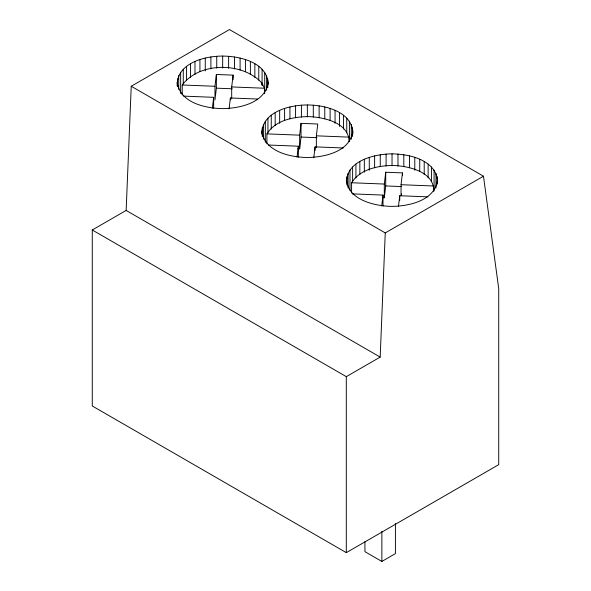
<?xml version="1.0" encoding="UTF-8"?>
<svg xmlns="http://www.w3.org/2000/svg" width="591" height="591" viewBox="0 0 591 591"><rect width="100%" height="100%" fill="white"/><g stroke="black" fill="none" stroke-linecap="round" stroke-linejoin="round"><path stroke-width="0.89" d="M264.428 93.703L264.428 88.229L262.131 83.331L262.131 85.163L262.131 83.331C243.064 62.003 199.839 61.553 182.235 84.986L182.235 95.025M126.149 210.433L131.232 86.256L229.456 29.55L483.482 176.214L498.723 288.652L498.723 464.652L346.304 552.651L92.277 405.987L92.277 229.988L126.149 210.433L380.176 357.097L385.258 232.92L483.482 176.214M177.174 86.027C176.17 63.289 204.53 55.99 222.681 56.079C240.345 56.189 267.413 62.52 268.181 84.188M261.85 133.994C261.702 111.78 289.472 104.984 307.357 104.962C325.242 104.984 353.004 111.78 352.857 133.994M268.181 82.348C265.389 102.819 240.02 108.352 222.681 108.618C205.343 108.352 179.967 102.819 177.174 82.348M346.917 176.694C344.671 199.433 374.664 206.215 392.032 206.392C409.371 206.133 434.74 200.593 437.539 180.122C434.74 159.651 409.371 154.118 392.032 153.852C374.007 154.007 343.726 161.217 346.917 184.976M352.857 131.239C350.064 151.702 324.695 157.243 307.357 157.509C290.018 157.243 264.642 151.702 261.85 131.239M212.368 108.212L213.661 97.316L183.653 96.126M216.365 74.473L216.365 88.162L214.969 99.968L214.969 86.279L216.365 74.473L233.09 75.131L233.09 79.696M229.094 108.87L230.387 97.973L257.669 99.052M231.694 98.8L231.694 86.936L233.09 75.131M297.044 157.103L298.337 146.199L268.329 145.017M297.827 148.784L299.644 148.851L299.644 135.162L301.041 123.356L317.766 124.021L316.37 135.827L316.37 147.691M299.644 148.851L301.041 137.046L301.041 123.356M313.777 157.76L315.062 146.864L343.253 147.972M381.727 205.986L383.012 195.089L352.096 193.87M382.503 197.667L384.32 197.741L384.32 184.052L385.716 172.247L402.449 172.904L402.449 175.645M384.32 197.741L385.716 185.936L385.716 172.247M398.452 206.651L399.738 195.747L427.928 196.862M401.045 195.665L401.045 184.71L402.449 172.904M401.37 195.68L401.585 193.863M266.91 143.909L266.91 133.876C275.406 120.35 293.025 116.811 307.911 116.597C323.27 116.974 348.919 122.448 349.111 141.677M351.586 192.799L351.586 182.759C360.082 169.24 377.701 165.694 392.587 165.487C408.174 165.827 434.518 171.619 433.787 191.484M92.277 229.988L346.304 376.652L380.176 357.097M364.935 541.637L364.935 551.669L381.867 561.45L395.416 553.627L395.416 523.515M182.235 84.986L214.969 86.279M231.694 86.936L264.428 88.229M216.365 88.162L232.211 88.783M266.91 133.876L299.644 135.162M316.37 135.827L349.111 137.119M301.041 137.046L316.887 137.673M351.586 182.759L384.32 184.052M401.045 184.71L433.787 186.002M385.716 185.936L401.562 186.564M131.232 86.256L385.258 232.92M262.131 83.331L262.352 85.097M437.539 180.122L437.539 183.801M437.148 176.694L437.148 184.06M435.988 173.326L435.988 188.049M434.075 170.068L434.075 190.317M431.437 166.987L431.437 181.71M428.135 164.128L428.135 177.935M424.205 161.542L424.205 174.426M419.736 159.282L419.736 171.242M414.786 157.369L414.786 170.252M409.445 155.854L409.445 167.814M403.808 154.746L403.808 166.706M399.738 195.747L399.738 200.312M397.972 154.074L397.972 166.041M392.032 153.852L392.032 165.812M386.093 154.074L386.093 166.041M383.012 195.089L383.012 206.037M381.867 531.339L381.867 561.45M380.257 154.746L380.257 166.706M374.62 155.854L374.62 167.814M369.279 157.369L369.279 170.252M364.329 159.282L364.329 172.166M359.853 161.542L359.853 174.426M355.93 164.128L355.93 177.935M352.62 166.987L352.62 181.71M352.472 127.804L352.472 136.506M351.313 124.435L351.313 139.158M349.99 170.068L349.99 190.317M349.399 121.185L349.399 141.426M348.077 173.326L348.077 188.049M346.762 118.097L346.762 132.827M346.304 376.652L346.304 552.651M343.46 115.245L343.46 129.045M339.53 112.659L339.53 126.459M335.06 110.391L335.06 123.275M330.11 108.485L330.11 120.446M324.769 106.964L324.769 118.924M319.133 105.855L319.133 117.823M315.062 146.864L315.062 150.513M313.296 105.191L313.296 117.151M307.357 104.962L307.357 116.929M301.417 105.191L301.417 117.151M298.337 146.199L298.337 157.154M295.574 105.855L295.574 117.823M289.937 106.964L289.937 118.924M284.603 108.485L284.603 120.446M279.654 110.391L279.654 123.275M275.177 112.659L275.177 125.543M271.254 115.245L271.254 129.045M267.945 118.097L267.945 132.827M267.797 78.921L267.797 87.616M266.63 75.552L266.63 90.275M265.315 121.185L265.315 142.35M264.716 72.294L264.716 93.459M263.401 124.435L263.401 139.158M262.241 127.804L262.241 136.506M262.086 69.213L262.086 83.937M258.777 66.355L258.777 80.162M254.854 63.769L254.854 77.576M250.377 61.508L250.377 74.392M245.428 59.595L245.428 71.563M240.094 58.073L240.094 70.041M234.457 56.972L234.457 68.933M230.387 97.973L230.387 99.798M228.621 56.3L228.621 68.261M222.681 56.079L222.681 68.039M216.742 56.3L216.742 68.268M213.661 97.316L213.661 108.264M210.898 56.972L210.898 68.933M205.262 58.073L205.262 70.957M199.928 59.595L199.928 71.563M194.978 61.508L194.978 74.392M190.501 63.769L190.501 77.576M186.579 66.355L186.579 80.162M183.269 69.213L183.269 83.937M180.639 72.294L180.639 93.459M178.726 75.552L178.726 89.352M177.566 78.921L177.566 86.279"/></g></svg>
